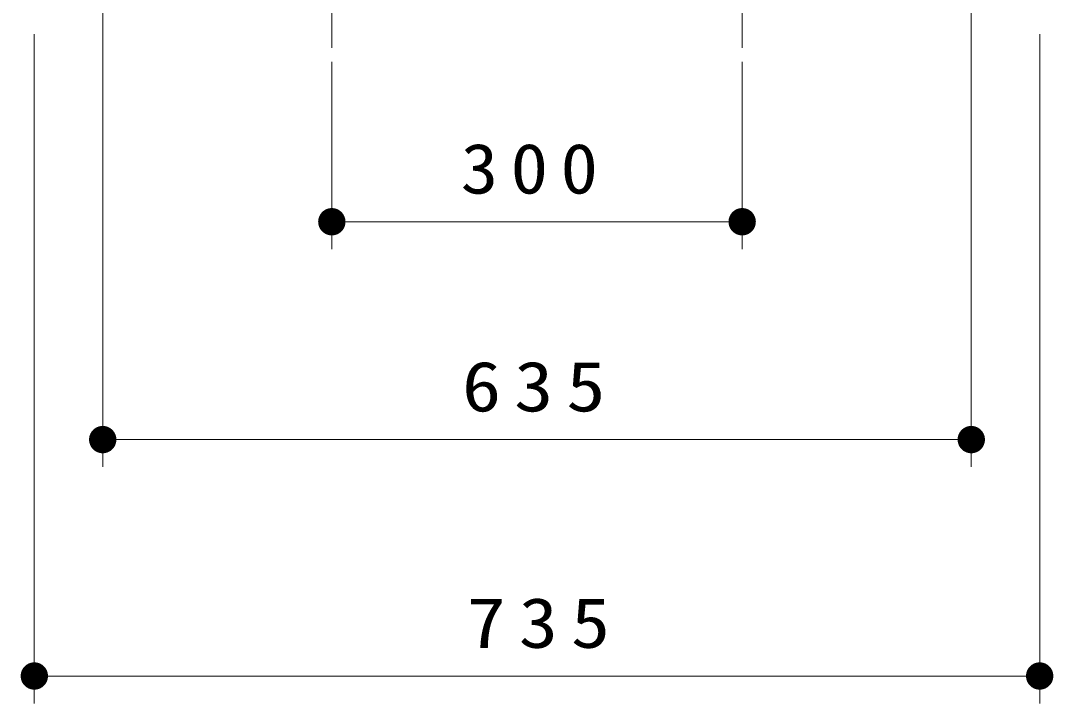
# Model space of a CAD drawing. Units: millimetres on the paper, scale 1:20. Extents: x -365 to 12, y -38 to 257.
# Drawn here: x -126.06 to -88.31, y 56.12 to 81.09 of the extents above; entities that cross this region are included whole.
import ezdxf

# ---------------------------------------------------------------- set-up
doc = ezdxf.new("R2010")
doc.units = ezdxf.units.MM
doc.linetypes.add('USER2', pattern=[6, 3, -1, 1, -1])
doc.layers.add('1_20', color=3, linetype='Continuous', lineweight=25)
doc.styles.add('ＭＳ ゴシック', font='')
doc.styles.get('ＭＳ ゴシック').set_extended_font_data('MS Gothic')

# ---------------------------------------------------------------- blocks, each defined once
blk = doc.blocks.new('filled_dot')
at = {"color": 0, "linetype": 'Continuous', "lineweight": -2, "const_width": 1.25}
blk.add_lwpolyline([(-0.625, 0, 1), (0.625, 0, 1)], format="xyb", close=True, dxfattribs=at)

msp = doc.modelspace()

# ---------------------------------------------------------------- linework, layer by layer
at = {"layer": '1_20', "color": 7, "linetype": 'USER2', "lineweight": 13}
for p, q in [((-114.683, 100.861), (-114.683, 80.086)), ((-99.683, 99.361), (-99.683, 80.086))]:
    msp.add_line(p, q, dxfattribs=at)
at = {"layer": '1_20', "color": 7, "lineweight": 13}
for p, q in [((-123.058, 85.586), (-123.058, 64.767)), ((-91.308, 85.586), (-91.308, 64.767)), ((-125.558, 80.586), (-125.558, 56.123)), ((-88.808, 80.586), (-88.808, 56.123)), ((-114.683, 79.586), (-114.683, 72.733)), ((-99.683, 79.586), (-99.683, 72.733)), ((-99.683, 73.733), (-114.683, 73.733)), ((-91.308, 65.767), (-123.058, 65.767)), ((-88.808, 57.123), (-125.558, 57.123))]:
    msp.add_line(p, q, dxfattribs=at)

# ---------------------------------------------------------------- block references
at = {"layer": '1_20', "color": 7, "lineweight": 13, "xscale": 0.4, "yscale": 0.4}
for p in [(-114.683, 73.733), (-123.058, 65.767), (-125.558, 57.123)]:
    msp.add_blockref('filled_dot', p, dxfattribs=at)
at = {"layer": '1_20', "color": 7, "lineweight": 13, "xscale": 0.4, "yscale": 0.4, "rotation": 180}
for p in [(-99.683, 73.733), (-91.308, 65.767), (-88.808, 57.123)]:
    msp.add_blockref('filled_dot', p, dxfattribs=at)

# ---------------------------------------------------------------- texts
at = {"layer": '1_20', "color": 7, "char_height": 1.833, "attachment_point": 8, "style": 'ＭＳ ゴシック'}
for s, insert in [('\\T1.33;\\W1.1;300', (-107.236, 74.733)), ('\\T1.33;\\W1.15;635', (-107.066, 66.767)), ('\\T1.33;\\W1.15;735', (-106.897, 58.123))]:
    msp.add_mtext(s, dxfattribs=dict(at, insert=insert))

doc.saveas('drawing.dxf')
